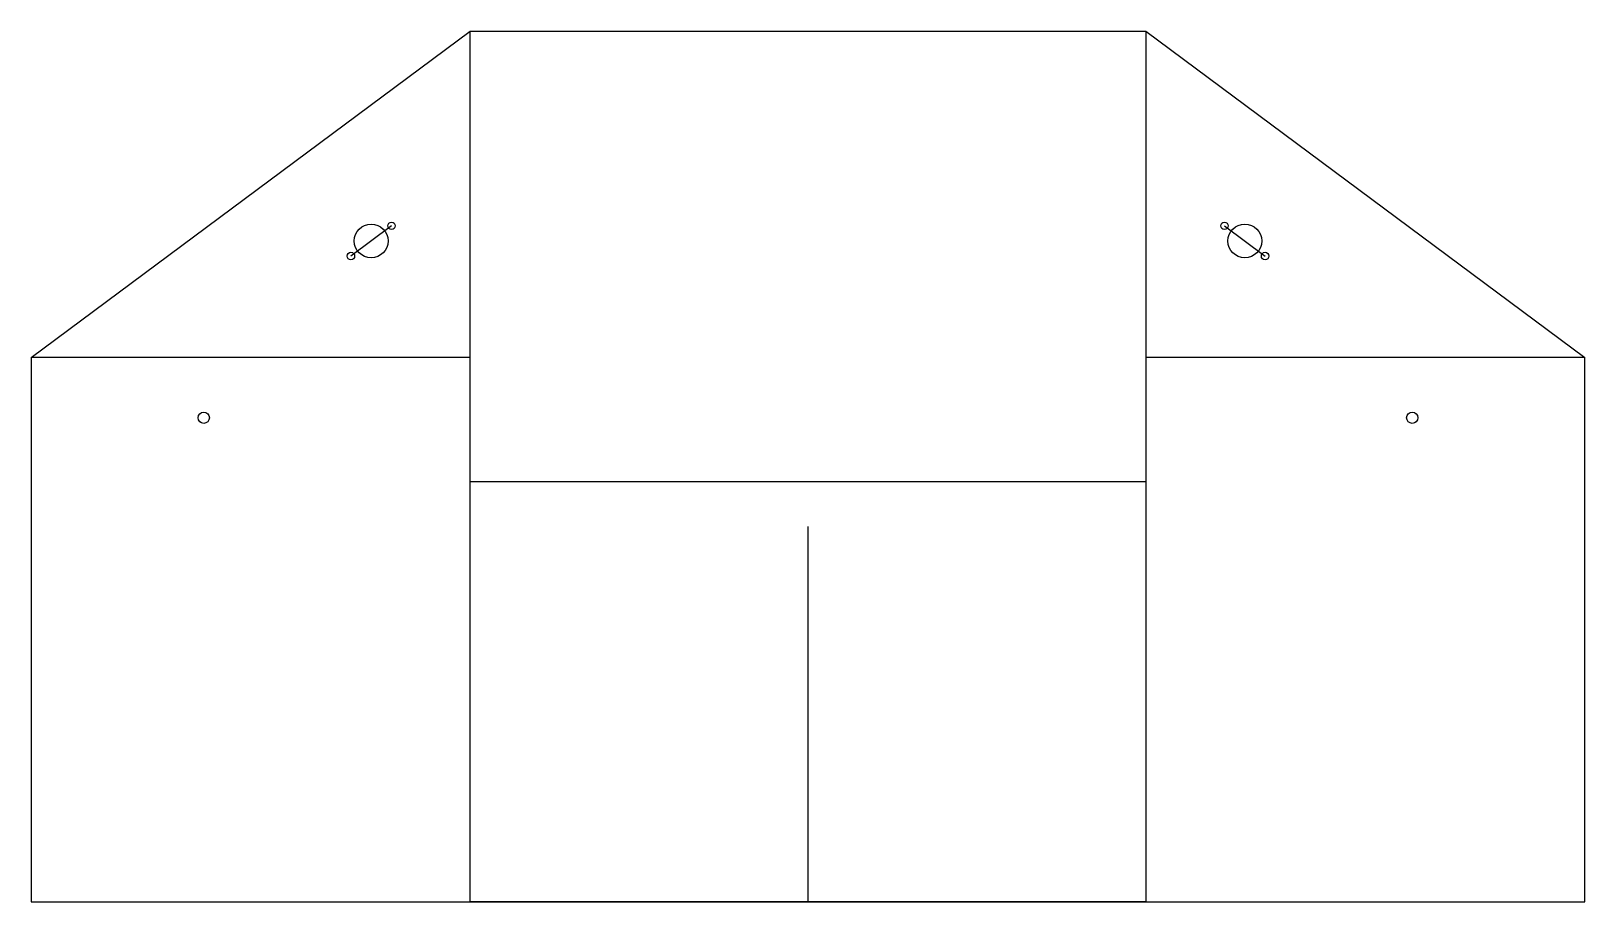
# Model space of a CAD drawing. Header units: millimetres. Extents: x 0 to 414, y 0 to 232.
import ezdxf

# ---------------------------------------------------------------- set-up
doc = ezdxf.new("R2010")
doc.units = ezdxf.units.MM
doc.layers.get('0').update_dxf_attribs({"linetype": 'CONTINUOUS'})

msp = doc.modelspace()

# ---------------------------------------------------------------- linework, layer by layer
for p, q in [((0, 145), (117, 232)), ((297, 232), (414, 145)), ((96.04, 180.11), (85.21, 172.06)), ((317.96, 180.11), (328.79, 172.06)), ((117, 145), (0, 145)), ((0, 145), (0, 0)), ((414, 145), (297, 145)), ((414, 0), (414, 145)), ((117, 112), (297, 112)), ((207, 0), (207, 100)), ((0, 0), (414, 0))]:
    msp.add_line(p, q)
msp.add_lwpolyline([(297, 232), (297, 0), (117, 0), (117, 232)], close=True)
for centre, radius in [((90.62, 176.09), 4.5), ((96.04, 180.11), 1), ((317.96, 180.11), 1), ((323.38, 176.09), 4.5), ((85.21, 172.06), 1), ((328.79, 172.06), 1), ((46, 129), 1.5), ((368, 129), 1.5)]:
    msp.add_circle(centre, radius)

doc.saveas('drawing.dxf')
